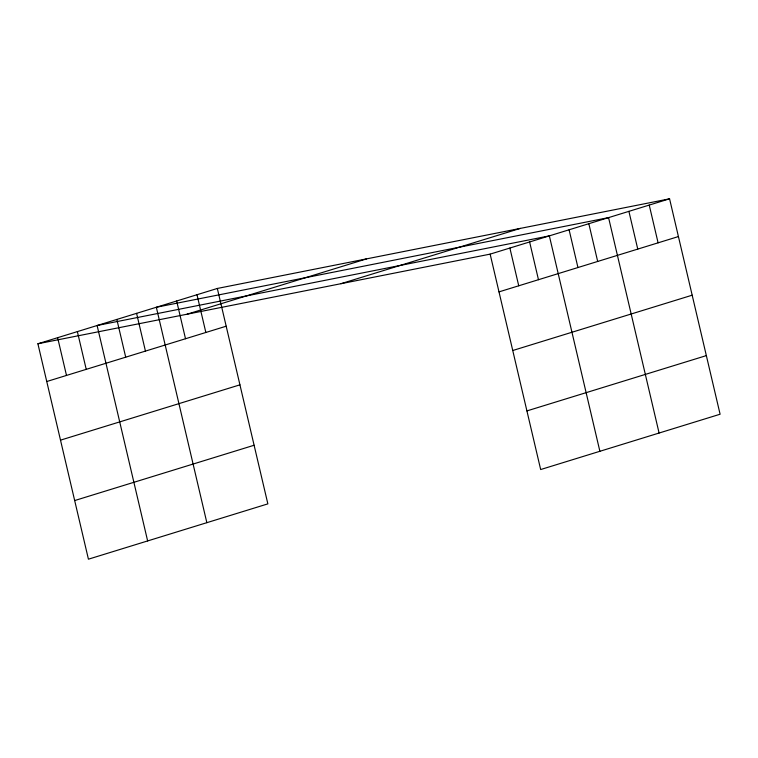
<?xml version="1.0" encoding="UTF-8"?>
<svg xmlns="http://www.w3.org/2000/svg" width="758" height="758" viewBox="0 0 758 758"><rect width="100%" height="100%" fill="white"/><g stroke="black" fill="none" stroke-linecap="round" stroke-linejoin="round"><path stroke-width="1.14" d="M217.328 288.457L267.858 503.871L88.43 559.186L37.9 343.772L217.328 288.457L669.57 198.814L720.1 414.228L540.672 469.543L490.142 254.129L669.57 198.814M187.141 314.182L366.569 258.876M340.901 283.71L520.329 228.395M46.759 381.52L226.187 326.205M499.001 291.877L678.429 236.562M60.507 440.152L239.935 384.837M512.749 350.509L692.177 295.194M74.672 500.555L254.11 445.249M526.914 410.912L706.352 355.606M37.9 343.772L490.142 254.129M649.236 205.086L658.096 242.835M628.903 211.349L637.762 249.107M659.09 433.036L608.57 217.622L156.328 307.265L206.849 522.679M588.833 223.705L597.683 261.453M569.097 229.788L577.947 267.536M599.881 451.294L549.351 235.871L97.109 325.514L147.639 540.937M529.615 241.954L538.474 279.711M509.878 248.037L518.737 285.794M196.995 294.729L205.854 332.478M176.661 300.992L185.511 338.75M136.592 313.348L145.441 351.096M116.846 319.431L125.705 357.179M77.373 331.597L86.232 369.354M57.636 337.68L66.496 375.437"/></g></svg>
